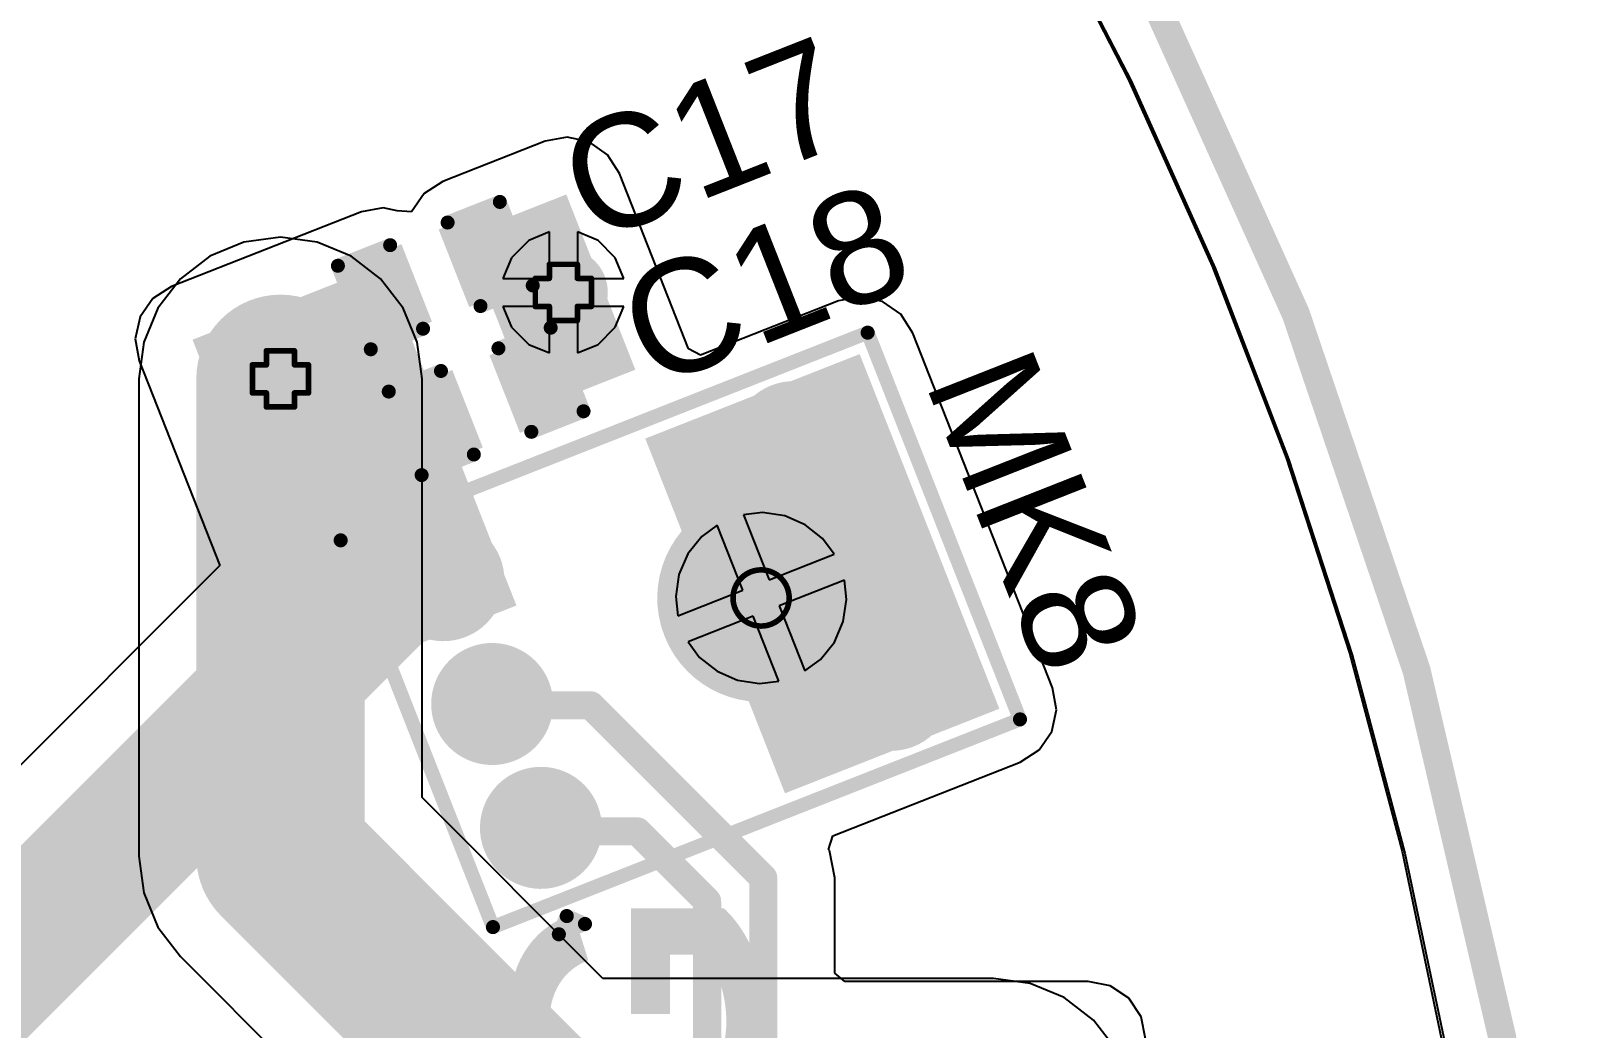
# Model space of a CAD drawing. Header units: inches. Extents: x -60 to 307, y -25 to 134.
# Drawn here: x 44.02 to 58.03, y 27.38 to 36.4 of the extents above; entities that cross this region are included whole.
import ezdxf

# ---------------------------------------------------------------- set-up
doc = ezdxf.new("R2010")
doc.units = ezdxf.units.IN
for name, color, linetype in [('BOARD OUTLINE', 216, 'Continuous'), ('Bottom Layer', 5, 'Continuous'), ('Bottom Solder', 6, 'Continuous'), ('Drill Drawing', 1, 'Continuous'), ('Pad Holes', 156, 'Continuous'), ('Top Layer', 1, 'Continuous'), ('Top Overlay', 2, 'Continuous'), ('Top Paste', 8, 'Continuous'), ('Top Solder', 216, 'Continuous'), ('Via Holes', 16, 'Continuous')]:
    doc.layers.add(name, color=color, linetype=linetype)
doc.styles.add('Arial', font='', dxfattribs={"height": 0.2})
doc.styles.add('Arial_Bold', font='', dxfattribs={"height": 0.2})
doc.styles.get('Arial').set_extended_font_data('Arial')
doc.styles.get('Arial_Bold').set_extended_font_data('Arial', bold=True)

# ---------------------------------------------------------------- blocks, each defined once
blk = doc.blocks.new('SPM0687LR5H_1_21')
at = {"layer": 'Bottom Solder'}
h = blk.add_hatch(color=6, dxfattribs=at)
edge = h.paths.add_edge_path()
edge.add_arc((0, -0.913), 0.102, 0, 360)
at = {"layer": 'Pad Holes'}
h = blk.add_hatch(color=7, dxfattribs=at)
edge = h.paths.add_edge_path()
edge.add_arc((0, -0.913), 0.512, 0, 360)
at = {"layer": 'Top Layer'}
h = blk.add_hatch(color=1, dxfattribs=at)
edge = h.paths.add_edge_path()
edge.add_arc((-1.204, 1.703), 0.45, 0, 360)
h = blk.add_hatch(color=1, dxfattribs=at)
edge = h.paths.add_edge_path()
edge.add_arc((0, 1.703), 0.45, 0, 360)
h = blk.add_hatch(color=1, dxfattribs=at)
edge = h.paths.add_edge_path()
edge.add_arc((1.204, 1.703), 0.45, 0, 360)
h = blk.add_hatch(color=1, dxfattribs=at)
edge = h.paths.add_edge_path()
edge.add_arc((0, -0.913), 0.838, 0, 360)
h = blk.add_hatch(color=1, dxfattribs=at)
edge = h.paths.add_edge_path()
edge.add_arc((-1.204, -1.703), 0.45, 0, 360)
h = blk.add_hatch(color=1, dxfattribs=at)
edge = h.paths.add_edge_path()
edge.add_arc((1.204, -1.703), 0.45, 0, 360)
at = {"layer": 'Top Paste'}
h = blk.add_hatch(color=8, dxfattribs=at)
edge = h.paths.add_edge_path()
edge.add_arc((-1.204, 1.703), 0.45, 0, 360)
h = blk.add_hatch(color=8, dxfattribs=at)
edge = h.paths.add_edge_path()
edge.add_arc((0, 1.703), 0.45, 0, 360)
h = blk.add_hatch(color=8, dxfattribs=at)
edge = h.paths.add_edge_path()
edge.add_arc((1.204, 1.703), 0.45, 0, 360)
h = blk.add_hatch(color=8, dxfattribs=at)
edge = h.paths.add_edge_path()
edge.add_arc((-1.204, -1.703), 0.45, 0, 360)
h = blk.add_hatch(color=8, dxfattribs=at)
edge = h.paths.add_edge_path()
edge.add_arc((1.204, -1.703), 0.45, 0, 360)
at = {"layer": 'Top Solder'}
h = blk.add_hatch(color=216, dxfattribs=at)
edge = h.paths.add_edge_path()
edge.add_arc((-1.204, 1.703), 0.552, 0, 360)
h = blk.add_hatch(color=216, dxfattribs=at)
edge = h.paths.add_edge_path()
edge.add_arc((0, 1.703), 0.552, 0, 360)
h = blk.add_hatch(color=216, dxfattribs=at)
edge = h.paths.add_edge_path()
edge.add_arc((1.204, 1.703), 0.552, 0, 360)
h = blk.add_hatch(color=216, dxfattribs=at)
edge = h.paths.add_edge_path()
edge.add_arc((0, -0.913), 0.94, 0, 360)
h = blk.add_hatch(color=216, dxfattribs=at)
edge = h.paths.add_edge_path()
edge.add_arc((-1.204, -1.703), 0.552, 0, 360)
h = blk.add_hatch(color=216, dxfattribs=at)
edge = h.paths.add_edge_path()
edge.add_arc((1.204, -1.703), 0.552, 0, 360)
at = {"layer": 'Top Overlay'}
for points in [[(-1.88, 2.436, 0.127, 0.127, 0), (-1.88, -2.69, 0.127, 0.127, 0)], [(1.88, 2.436, 0.127, 0.127, 0), (-1.88, 2.436, 0.127, 0.127, 0)], [(1.88, 2.436, 0.127, 0.127, 0), (1.88, -2.69, 0.127, 0.127, 0)], [(-2.159, 1.905, 0.127, 0.127, 0), (-2.159, 1.651, 0.127, 0.127, 0)], [(-2.159, 1.905, 0.127, 0.127, 0), (-2.032, 1.778, 0.127, 0.127, 0)], [(-2.032, 1.778, 0.127, 0.127, 0), (-2.159, 1.651, 0.127, 0.127, 0)], [(1.88, -2.69, 0.127, 0.127, 0), (-1.88, -2.69, 0.127, 0.127, 0)]]:
    blk.add_lwpolyline(points, format="xyseb", dxfattribs=at)
for points in [[(-1.912, 2.436, 0.0635, 0.0635, 1), (-1.848, 2.436, 0.0635, 0.0635, 1)], [(-1.912, 2.436, 0.0635, 0.0635, 1), (-1.848, 2.436, 0.0635, 0.0635, 1)], [(1.848, 2.436, 0.0635, 0.0635, 1), (1.912, 2.436, 0.0635, 0.0635, 1)], [(1.848, 2.436, 0.0635, 0.0635, 1), (1.912, 2.436, 0.0635, 0.0635, 1)], [(-2.191, 1.905, 0.0635, 0.0635, 1), (-2.127, 1.905, 0.0635, 0.0635, 1)], [(-2.191, 1.905, 0.0635, 0.0635, 1), (-2.127, 1.905, 0.0635, 0.0635, 1)], [(-2.064, 1.778, 0.0635, 0.0635, 1), (-2, 1.778, 0.0635, 0.0635, 1)], [(-2.064, 1.778, 0.0635, 0.0635, 1), (-2, 1.778, 0.0635, 0.0635, 1)], [(-2.191, 1.651, 0.0635, 0.0635, 1), (-2.127, 1.651, 0.0635, 0.0635, 1)], [(-2.191, 1.651, 0.0635, 0.0635, 1), (-2.127, 1.651, 0.0635, 0.0635, 1)], [(-1.912, -2.69, 0.0635, 0.0635, 1), (-1.848, -2.69, 0.0635, 0.0635, 1)], [(-1.912, -2.69, 0.0635, 0.0635, 1), (-1.848, -2.69, 0.0635, 0.0635, 1)], [(1.848, -2.69, 0.0635, 0.0635, 1), (1.912, -2.69, 0.0635, 0.0635, 1)], [(1.848, -2.69, 0.0635, 0.0635, 1), (1.912, -2.69, 0.0635, 0.0635, 1)]]:
    blk.add_lwpolyline(points, format="xyseb", close=True, dxfattribs=at)
blk = doc.blocks.new('C___0402_60')
at = {"layer": 'Top Layer'}
for points in [[(-0.699, -0.318), (-0.699, 0.318), (-0.241, 0.318), (-0.241, -0.318)], [(0.241, -0.318), (0.241, 0.318), (0.699, 0.318), (0.699, -0.318)]]:
    blk.add_hatch(color=1, dxfattribs=at).paths.add_polyline_path(points)
at = {"layer": 'Top Paste'}
for points in [[(-0.699, -0.318), (-0.699, 0.318), (-0.241, 0.318), (-0.241, -0.318)], [(0.241, -0.318), (0.241, 0.318), (0.699, 0.318), (0.699, -0.318)]]:
    blk.add_hatch(color=8, dxfattribs=at).paths.add_polyline_path(points)
at = {"layer": 'Top Solder'}
for points in [[(-0.758, -0.377), (-0.758, 0.377), (-0.181, 0.377), (-0.181, -0.377)], [(0.181, -0.377), (0.181, 0.377), (0.758, 0.377), (0.758, -0.377)]]:
    blk.add_hatch(color=216, dxfattribs=at).paths.add_polyline_path(points)
at = {"layer": 'Top Overlay'}
for points in [[(-0.787, 0.406, 0.127, 0.127, 0), (-0.279, 0.406, 0.127, 0.127, 0)], [(-0.787, 0.406, 0.127, 0.127, 0), (-0.787, -0.406, 0.127, 0.127, 0)], [(0.279, 0.406, 0.127, 0.127, 0), (0.787, 0.406, 0.127, 0.127, 0)], [(0.787, 0.406, 0.127, 0.127, 0), (0.787, -0.406, 0.127, 0.127, 0)], [(-0.787, -0.406, 0.127, 0.127, 0), (-0.279, -0.406, 0.127, 0.127, 0)], [(0.279, -0.406, 0.127, 0.127, 0), (0.787, -0.406, 0.127, 0.127, 0)]]:
    blk.add_lwpolyline(points, format="xyseb", dxfattribs=at)
for points in [[(-0.819, 0.406, 0.0635, 0.0635, 1), (-0.756, 0.406, 0.0635, 0.0635, 1)], [(-0.819, 0.406, 0.0635, 0.0635, 1), (-0.756, 0.406, 0.0635, 0.0635, 1)], [(-0.311, 0.406, 0.0635, 0.0635, 1), (-0.248, 0.406, 0.0635, 0.0635, 1)], [(0.248, 0.406, 0.0635, 0.0635, 1), (0.311, 0.406, 0.0635, 0.0635, 1)], [(0.756, 0.406, 0.0635, 0.0635, 1), (0.819, 0.406, 0.0635, 0.0635, 1)], [(0.756, 0.406, 0.0635, 0.0635, 1), (0.819, 0.406, 0.0635, 0.0635, 1)], [(-0.819, -0.406, 0.0635, 0.0635, 1), (-0.756, -0.406, 0.0635, 0.0635, 1)], [(-0.819, -0.406, 0.0635, 0.0635, 1), (-0.756, -0.406, 0.0635, 0.0635, 1)], [(-0.311, -0.406, 0.0635, 0.0635, 1), (-0.248, -0.406, 0.0635, 0.0635, 1)], [(0.248, -0.406, 0.0635, 0.0635, 1), (0.311, -0.406, 0.0635, 0.0635, 1)], [(0.756, -0.406, 0.0635, 0.0635, 1), (0.819, -0.406, 0.0635, 0.0635, 1)], [(0.756, -0.406, 0.0635, 0.0635, 1), (0.819, -0.406, 0.0635, 0.0635, 1)]]:
    blk.add_lwpolyline(points, format="xyseb", close=True, dxfattribs=at)
blk = doc.blocks.new('C___0402_61')
at = {"layer": 'Top Layer'}
for points in [[(-0.699, -0.318), (-0.699, 0.318), (-0.241, 0.318), (-0.241, -0.318)], [(0.241, -0.318), (0.241, 0.318), (0.699, 0.318), (0.699, -0.318)]]:
    blk.add_hatch(color=1, dxfattribs=at).paths.add_polyline_path(points)
at = {"layer": 'Top Paste'}
for points in [[(-0.699, -0.318), (-0.699, 0.318), (-0.241, 0.318), (-0.241, -0.318)], [(0.241, -0.318), (0.241, 0.318), (0.699, 0.318), (0.699, -0.318)]]:
    blk.add_hatch(color=8, dxfattribs=at).paths.add_polyline_path(points)
at = {"layer": 'Top Solder'}
for points in [[(-0.758, -0.377), (-0.758, 0.377), (-0.181, 0.377), (-0.181, -0.377)], [(0.181, -0.377), (0.181, 0.377), (0.758, 0.377), (0.758, -0.377)]]:
    blk.add_hatch(color=216, dxfattribs=at).paths.add_polyline_path(points)
at = {"layer": 'Top Overlay'}
for points in [[(-0.787, 0.406, 0.127, 0.127, 0), (-0.787, -0.406, 0.127, 0.127, 0)], [(-0.787, 0.406, 0.127, 0.127, 0), (-0.279, 0.406, 0.127, 0.127, 0)], [(0.279, 0.406, 0.127, 0.127, 0), (0.787, 0.406, 0.127, 0.127, 0)], [(0.787, 0.406, 0.127, 0.127, 0), (0.787, -0.406, 0.127, 0.127, 0)], [(-0.787, -0.406, 0.127, 0.127, 0), (-0.279, -0.406, 0.127, 0.127, 0)], [(0.279, -0.406, 0.127, 0.127, 0), (0.787, -0.406, 0.127, 0.127, 0)]]:
    blk.add_lwpolyline(points, format="xyseb", dxfattribs=at)
for points in [[(-0.819, 0.406, 0.0635, 0.0635, 1), (-0.756, 0.406, 0.0635, 0.0635, 1)], [(-0.819, 0.406, 0.0635, 0.0635, 1), (-0.756, 0.406, 0.0635, 0.0635, 1)], [(-0.311, 0.406, 0.0635, 0.0635, 1), (-0.248, 0.406, 0.0635, 0.0635, 1)], [(0.248, 0.406, 0.0635, 0.0635, 1), (0.311, 0.406, 0.0635, 0.0635, 1)], [(0.756, 0.406, 0.0635, 0.0635, 1), (0.819, 0.406, 0.0635, 0.0635, 1)], [(0.756, 0.406, 0.0635, 0.0635, 1), (0.819, 0.406, 0.0635, 0.0635, 1)], [(-0.819, -0.406, 0.0635, 0.0635, 1), (-0.756, -0.406, 0.0635, 0.0635, 1)], [(-0.819, -0.406, 0.0635, 0.0635, 1), (-0.756, -0.406, 0.0635, 0.0635, 1)], [(-0.311, -0.406, 0.0635, 0.0635, 1), (-0.248, -0.406, 0.0635, 0.0635, 1)], [(0.248, -0.406, 0.0635, 0.0635, 1), (0.311, -0.406, 0.0635, 0.0635, 1)], [(0.756, -0.406, 0.0635, 0.0635, 1), (0.819, -0.406, 0.0635, 0.0635, 1)], [(0.756, -0.406, 0.0635, 0.0635, 1), (0.819, -0.406, 0.0635, 0.0635, 1)]]:
    blk.add_lwpolyline(points, format="xyseb", close=True, dxfattribs=at)

msp = doc.modelspace()

# ---------------------------------------------------------------- hatches: boundary and pattern name
at = {"layer": 'Bottom Layer'}
h = msp.add_hatch(color=5, dxfattribs=at)
edge = h.paths.add_edge_path()
edge.add_arc((48.839, 34.031), 0.3, 0, 360)
h = msp.add_hatch(color=5, dxfattribs=at)
edge = h.paths.add_edge_path()
edge.add_arc((46.279, 33.249), 0.3, 0, 360)
at = {"layer": 'Bottom Solder'}
h = msp.add_hatch(color=6, dxfattribs=at)
edge = h.paths.add_edge_path()
edge.add_arc((48.839, 34.031), 0.402, 0, 360)
h = msp.add_hatch(color=6, dxfattribs=at)
edge = h.paths.add_edge_path()
edge.add_arc((46.279, 33.249), 0.402, 0, 360)
at = {"layer": 'Top Layer'}
for points in [[(49.49, 33.332), (48.865, 34.917), (47.939, 34.552), (48.564, 32.967)], [(48.414, 31.199), (47.2, 34.28), (45.483, 33.603), (46.696, 30.523)], [(52.784, 30.265), (51.52, 33.473), (49.58, 32.709), (50.844, 29.5)], [(51.87, 31.567), (51.742, 31.892), (49.802, 31.128), (49.93, 30.803)]]:
    msp.add_hatch(color=1, dxfattribs=at).paths.add_polyline_path(points)
h = msp.add_hatch(color=1, dxfattribs=at)
edge = h.paths.add_edge_path()
edge.add_arc((48.839, 34.031), 0.3, 0, 360)
h = msp.add_hatch(color=1, dxfattribs=at)
edge = h.paths.add_edge_path()
edge.add_arc((46.279, 33.249), 0.3, 0, 360)
at = {"layer": 'Top Solder'}
h = msp.add_hatch(color=216, dxfattribs=at)
edge = h.paths.add_edge_path()
edge.add_arc((48.839, 34.031), 0.402, 0, 360)
h = msp.add_hatch(color=216, dxfattribs=at)
edge = h.paths.add_edge_path()
edge.add_arc((46.279, 33.249), 0.402, 0, 360)
at = {"layer": 'Via Holes'}
h = msp.add_hatch(color=7, dxfattribs=at)
edge = h.paths.add_edge_path()
edge.add_arc((48.839, 34.031), 0.15, 0, 360)
h = msp.add_hatch(color=7, dxfattribs=at)
edge = h.paths.add_edge_path()
edge.add_arc((46.279, 33.249), 0.15, 0, 360)

# ---------------------------------------------------------------- linework, layer by layer
at = {"layer": 'BOARD OUTLINE'}
msp.add_lwpolyline([(33.89, 54.238, 0.254, 0.254, -6.230382), (11.984, 54.26, 0.254, 0.254, 0)], format="xyseb", dxfattribs=at)
at = {"layer": 'Bottom Layer'}
for p, q in [((53.1, 37.61), (53.951, 35.96)), ((53.951, 35.96), (54.711, 34.267)), ((45.947, 34.486), (45.638, 34.358)), ((46.279, 34.53), (45.947, 34.486)), ((46.61, 34.486), (46.279, 34.53)), ((46.919, 34.358), (46.61, 34.486)), ((48.525, 34.5), (48.369, 34.344)), ((48.712, 34.578), (48.525, 34.5)), ((48.712, 34.158), (48.712, 34.578)), ((49.153, 34.5), (48.966, 34.578)), ((48.966, 34.578), (48.966, 34.158)), ((49.308, 34.344), (49.153, 34.5)), ((45.638, 34.358), (45.373, 34.154)), ((47.185, 34.154), (46.919, 34.358)), ((48.369, 34.344), (48.292, 34.158)), ((49.386, 34.158), (49.308, 34.344)), ((54.711, 34.267), (55.379, 32.535)), ((45.373, 34.154), (45.169, 33.889)), ((47.388, 33.889), (47.185, 34.154)), ((48.292, 34.158), (48.712, 34.158)), ((48.966, 34.158), (49.386, 34.158)), ((48.712, 33.904), (48.292, 33.904)), ((48.292, 33.904), (48.369, 33.717)), ((48.712, 33.484), (48.712, 33.904)), ((49.386, 33.904), (48.966, 33.904)), ((48.966, 33.904), (48.966, 33.484)), ((49.308, 33.717), (49.386, 33.904)), ((45.169, 33.889), (45.041, 33.58)), ((47.516, 33.58), (47.388, 33.889)), ((48.369, 33.717), (48.525, 33.561)), ((49.153, 33.561), (49.308, 33.717)), ((45.041, 33.58), (44.998, 33.249)), ((47.56, 33.249), (47.516, 33.58)), ((48.525, 33.561), (48.712, 33.484)), ((48.966, 33.484), (49.153, 33.561)), ((44.998, 33.249), (44.998, 28.931)), ((47.56, 29.461), (47.56, 33.249)), ((55.379, 32.535), (55.952, 30.769)), ((50.642, 32.04), (50.468, 32.02)), ((50.468, 32.02), (50.7, 31.431)), ((50.842, 32.01), (50.642, 32.04)), ((51.027, 31.929), (50.842, 32.01)), ((50.091, 31.823), (49.966, 31.665)), ((50.232, 31.927), (50.091, 31.823)), ((50.464, 31.338), (50.232, 31.927)), ((51.185, 31.804), (51.027, 31.929)), ((51.289, 31.663), (51.185, 31.804)), ((49.966, 31.665), (49.885, 31.48)), ((50.7, 31.431), (51.289, 31.663)), ((49.885, 31.48), (49.855, 31.28)), ((51.382, 31.427), (50.793, 31.195)), ((51.401, 31.253), (51.382, 31.427)), ((49.855, 31.28), (49.875, 31.106)), ((49.875, 31.106), (50.464, 31.338)), ((51.372, 31.054), (51.401, 31.253)), ((50.557, 31.102), (49.968, 30.87)), ((50.789, 30.513), (50.557, 31.102)), ((50.793, 31.195), (51.025, 30.607)), ((51.291, 30.868), (51.372, 31.054)), ((49.968, 30.87), (50.072, 30.73)), ((51.166, 30.71), (51.291, 30.868)), ((50.072, 30.73), (50.23, 30.604)), ((51.025, 30.607), (51.166, 30.71)), ((55.952, 30.769), (56.43, 28.975)), ((50.23, 30.604), (50.415, 30.523)), ((50.415, 30.523), (50.615, 30.494)), ((50.615, 30.494), (50.789, 30.513)), ((49.197, 27.824), (47.56, 29.461)), ((44.998, 28.931), (45.041, 28.599)), ((56.43, 28.975), (56.81, 27.159)), ((45.041, 28.599), (45.169, 28.29)), ((45.169, 28.29), (45.373, 28.025)), ((45.373, 28.025), (47.761, 25.637)), ((52.73, 27.824), (49.197, 27.824)), ((53.062, 27.78), (52.73, 27.824)), ((53.371, 27.652), (53.062, 27.78)), ((53.636, 27.449), (53.371, 27.652)), ((53.84, 27.183), (53.636, 27.449))]:
    msp.add_line(p, q, dxfattribs=at)
for points in [[(46.279, 28.931, 1.524, 1.524, 0), (46.279, 33.249, 1.524, 1.524, 0)], [(46.279, 28.931, 1.524, 1.524, 0), (48.666, 26.543, 1.524, 1.524, 0)]]:
    msp.add_lwpolyline(points, format="xyseb", dxfattribs=at)
for points in [[(45.898, 33.249, 0.762, 0.762, 1), (46.66, 33.249, 0.762, 0.762, 1)], [(45.898, 28.931, 0.762, 0.762, 1), (46.66, 28.931, 0.762, 0.762, 1)], [(45.898, 28.931, 0.762, 0.762, 1), (46.66, 28.931, 0.762, 0.762, 1)]]:
    msp.add_lwpolyline(points, format="xyseb", close=True, dxfattribs=at)
at = {"layer": 'Drill Drawing'}
for points in [[(48.585, 33.904, 0.0508, 0.0508, 0), (48.585, 34.158, 0.0508, 0.0508, 0)], [(48.585, 34.158, 0.0508, 0.0508, 0), (48.712, 34.158, 0.0508, 0.0508, 0)], [(48.712, 34.158, 0.0508, 0.0508, 0), (48.712, 34.285, 0.0508, 0.0508, 0)], [(48.712, 34.285, 0.0508, 0.0508, 0), (48.966, 34.285, 0.0508, 0.0508, 0)], [(48.966, 34.158, 0.0508, 0.0508, 0), (48.966, 34.285, 0.0508, 0.0508, 0)], [(48.966, 34.158, 0.0508, 0.0508, 0), (49.093, 34.158, 0.0508, 0.0508, 0)], [(49.093, 33.904, 0.0508, 0.0508, 0), (49.093, 34.158, 0.0508, 0.0508, 0)], [(48.585, 33.904, 0.0508, 0.0508, 0), (48.712, 33.904, 0.0508, 0.0508, 0)], [(48.712, 33.777, 0.0508, 0.0508, 0), (48.712, 33.904, 0.0508, 0.0508, 0)], [(48.966, 33.904, 0.0508, 0.0508, 0), (49.093, 33.904, 0.0508, 0.0508, 0)], [(48.966, 33.777, 0.0508, 0.0508, 0), (48.966, 33.904, 0.0508, 0.0508, 0)], [(48.712, 33.777, 0.0508, 0.0508, 0), (48.966, 33.777, 0.0508, 0.0508, 0)], [(46.152, 33.376, 0.0508, 0.0508, 0), (46.152, 33.503, 0.0508, 0.0508, 0)], [(46.152, 33.503, 0.0508, 0.0508, 0), (46.406, 33.503, 0.0508, 0.0508, 0)], [(46.406, 33.376, 0.0508, 0.0508, 0), (46.406, 33.503, 0.0508, 0.0508, 0)], [(46.025, 33.122, 0.0508, 0.0508, 0), (46.025, 33.376, 0.0508, 0.0508, 0)], [(46.025, 33.376, 0.0508, 0.0508, 0), (46.152, 33.376, 0.0508, 0.0508, 0)], [(46.406, 33.376, 0.0508, 0.0508, 0), (46.533, 33.376, 0.0508, 0.0508, 0)], [(46.533, 33.122, 0.0508, 0.0508, 0), (46.533, 33.376, 0.0508, 0.0508, 0)], [(46.025, 33.122, 0.0508, 0.0508, 0), (46.152, 33.122, 0.0508, 0.0508, 0)], [(46.152, 32.995, 0.0508, 0.0508, 0), (46.152, 33.122, 0.0508, 0.0508, 0)], [(46.406, 33.122, 0.0508, 0.0508, 0), (46.533, 33.122, 0.0508, 0.0508, 0)], [(46.406, 32.995, 0.0508, 0.0508, 0), (46.406, 33.122, 0.0508, 0.0508, 0)], [(46.152, 32.995, 0.0508, 0.0508, 0), (46.406, 32.995, 0.0508, 0.0508, 0)]]:
    msp.add_lwpolyline(points, format="xyseb", dxfattribs=at)
for points in [[(48.572, 34.158, 0.0254, 0.0254, 1), (48.597, 34.158, 0.0254, 0.0254, 1)], [(48.572, 34.158, 0.0254, 0.0254, 1), (48.597, 34.158, 0.0254, 0.0254, 1)], [(48.699, 34.285, 0.0254, 0.0254, 1), (48.724, 34.285, 0.0254, 0.0254, 1)], [(48.699, 34.285, 0.0254, 0.0254, 1), (48.724, 34.285, 0.0254, 0.0254, 1)], [(48.699, 34.158, 0.0254, 0.0254, 1), (48.724, 34.158, 0.0254, 0.0254, 1)], [(48.699, 34.158, 0.0254, 0.0254, 1), (48.724, 34.158, 0.0254, 0.0254, 1)], [(48.953, 34.285, 0.0254, 0.0254, 1), (48.978, 34.285, 0.0254, 0.0254, 1)], [(48.953, 34.285, 0.0254, 0.0254, 1), (48.978, 34.285, 0.0254, 0.0254, 1)], [(48.953, 34.158, 0.0254, 0.0254, 1), (48.978, 34.158, 0.0254, 0.0254, 1)], [(48.953, 34.158, 0.0254, 0.0254, 1), (48.978, 34.158, 0.0254, 0.0254, 1)], [(49.08, 34.158, 0.0254, 0.0254, 1), (49.105, 34.158, 0.0254, 0.0254, 1)], [(49.08, 34.158, 0.0254, 0.0254, 1), (49.105, 34.158, 0.0254, 0.0254, 1)], [(48.572, 33.904, 0.0254, 0.0254, 1), (48.597, 33.904, 0.0254, 0.0254, 1)], [(48.572, 33.904, 0.0254, 0.0254, 1), (48.597, 33.904, 0.0254, 0.0254, 1)], [(48.699, 33.904, 0.0254, 0.0254, 1), (48.724, 33.904, 0.0254, 0.0254, 1)], [(48.699, 33.904, 0.0254, 0.0254, 1), (48.724, 33.904, 0.0254, 0.0254, 1)], [(48.953, 33.904, 0.0254, 0.0254, 1), (48.978, 33.904, 0.0254, 0.0254, 1)], [(48.953, 33.904, 0.0254, 0.0254, 1), (48.978, 33.904, 0.0254, 0.0254, 1)], [(49.08, 33.904, 0.0254, 0.0254, 1), (49.105, 33.904, 0.0254, 0.0254, 1)], [(49.08, 33.904, 0.0254, 0.0254, 1), (49.105, 33.904, 0.0254, 0.0254, 1)], [(48.699, 33.777, 0.0254, 0.0254, 1), (48.724, 33.777, 0.0254, 0.0254, 1)], [(48.699, 33.777, 0.0254, 0.0254, 1), (48.724, 33.777, 0.0254, 0.0254, 1)], [(48.953, 33.777, 0.0254, 0.0254, 1), (48.978, 33.777, 0.0254, 0.0254, 1)], [(48.953, 33.777, 0.0254, 0.0254, 1), (48.978, 33.777, 0.0254, 0.0254, 1)], [(46.139, 33.503, 0.0254, 0.0254, 1), (46.164, 33.503, 0.0254, 0.0254, 1)], [(46.139, 33.503, 0.0254, 0.0254, 1), (46.164, 33.503, 0.0254, 0.0254, 1)], [(46.393, 33.503, 0.0254, 0.0254, 1), (46.418, 33.503, 0.0254, 0.0254, 1)], [(46.393, 33.503, 0.0254, 0.0254, 1), (46.418, 33.503, 0.0254, 0.0254, 1)], [(46.012, 33.376, 0.0254, 0.0254, 1), (46.037, 33.376, 0.0254, 0.0254, 1)], [(46.012, 33.376, 0.0254, 0.0254, 1), (46.037, 33.376, 0.0254, 0.0254, 1)], [(46.139, 33.376, 0.0254, 0.0254, 1), (46.164, 33.376, 0.0254, 0.0254, 1)], [(46.139, 33.376, 0.0254, 0.0254, 1), (46.164, 33.376, 0.0254, 0.0254, 1)], [(46.393, 33.376, 0.0254, 0.0254, 1), (46.418, 33.376, 0.0254, 0.0254, 1)], [(46.393, 33.376, 0.0254, 0.0254, 1), (46.418, 33.376, 0.0254, 0.0254, 1)], [(46.52, 33.376, 0.0254, 0.0254, 1), (46.545, 33.376, 0.0254, 0.0254, 1)], [(46.52, 33.376, 0.0254, 0.0254, 1), (46.545, 33.376, 0.0254, 0.0254, 1)], [(46.012, 33.122, 0.0254, 0.0254, 1), (46.037, 33.122, 0.0254, 0.0254, 1)], [(46.012, 33.122, 0.0254, 0.0254, 1), (46.037, 33.122, 0.0254, 0.0254, 1)], [(46.139, 33.122, 0.0254, 0.0254, 1), (46.164, 33.122, 0.0254, 0.0254, 1)], [(46.139, 33.122, 0.0254, 0.0254, 1), (46.164, 33.122, 0.0254, 0.0254, 1)], [(46.393, 33.122, 0.0254, 0.0254, 1), (46.418, 33.122, 0.0254, 0.0254, 1)], [(46.393, 33.122, 0.0254, 0.0254, 1), (46.418, 33.122, 0.0254, 0.0254, 1)], [(46.52, 33.122, 0.0254, 0.0254, 1), (46.545, 33.122, 0.0254, 0.0254, 1)], [(46.52, 33.122, 0.0254, 0.0254, 1), (46.545, 33.122, 0.0254, 0.0254, 1)], [(46.139, 32.995, 0.0254, 0.0254, 1), (46.164, 32.995, 0.0254, 0.0254, 1)], [(46.139, 32.995, 0.0254, 0.0254, 1), (46.164, 32.995, 0.0254, 0.0254, 1)], [(46.393, 32.995, 0.0254, 0.0254, 1), (46.418, 32.995, 0.0254, 0.0254, 1)], [(46.393, 32.995, 0.0254, 0.0254, 1), (46.418, 32.995, 0.0254, 0.0254, 1)], [(50.882, 31.267, 0.0508, 0.0508, 1), (50.374, 31.267, 0.0508, 0.0508, 1)], [(50.362, 31.267, 0.0254, 0.0254, 1), (50.387, 31.267, 0.0254, 0.0254, 1)], [(50.87, 31.267, 0.0254, 0.0254, 1), (50.895, 31.267, 0.0254, 0.0254, 1)]]:
    msp.add_lwpolyline(points, format="xyseb", close=True, dxfattribs=at)
at = {"layer": 'Top Layer'}
for p, q in [((53.126, 37.594), (53.976, 35.944)), ((53.976, 35.944), (54.736, 34.25)), ((48.675, 35.399), (47.749, 35.034)), ((48.874, 35.435), (48.675, 35.399)), ((49.072, 35.392), (48.874, 35.435)), ((49.238, 35.277), (49.072, 35.392)), ((49.347, 35.107), (49.238, 35.277)), ((47.749, 35.034), (47.579, 34.925)), ((49.972, 33.522), (49.347, 35.107)), ((47.579, 34.925), (47.464, 34.759)), ((47.011, 34.761), (45.293, 34.085)), ((47.209, 34.797), (47.011, 34.761)), ((47.336, 34.77), (47.209, 34.797)), ((47.464, 34.759), (47.336, 34.77)), ((54.736, 34.25), (55.404, 32.518)), ((45.293, 34.085), (45.123, 33.976)), ((45.123, 33.976), (45.008, 33.809)), ((51.33, 33.955), (50.079, 33.462)), ((51.529, 33.991), (51.33, 33.955)), ((51.727, 33.948), (51.529, 33.991)), ((51.893, 33.833), (51.727, 33.948)), ((45.008, 33.809), (44.965, 33.612)), ((52.002, 33.663), (51.893, 33.833)), ((53.266, 30.454), (52.002, 33.663)), ((44.965, 33.612), (45.001, 33.413)), ((50.079, 33.462), (49.972, 33.522)), ((45.001, 33.413), (45.731, 31.56)), ((55.404, 32.518), (55.978, 30.753)), ((45.731, 31.56), (42.806, 28.636)), ((55.978, 30.753), (56.455, 28.959)), ((53.302, 30.255), (53.266, 30.454)), ((53.259, 30.058), (53.302, 30.255)), ((53.144, 29.892), (53.259, 30.058)), ((52.974, 29.783), (53.144, 29.892)), ((51.277, 29.114), (52.974, 29.783)), ((51.239, 28.993), (51.277, 29.114)), ((51.246, 28.982), (51.239, 28.993)), ((51.295, 28.735), (51.246, 28.982)), ((56.455, 28.959), (56.836, 27.142)), ((51.295, 27.872), (51.295, 28.735)), ((51.386, 27.798), (51.295, 27.872)), ((53.588, 27.798), (51.386, 27.798)), ((53.787, 27.758), (53.588, 27.798)), ((53.955, 27.646), (53.787, 27.758)), ((54.067, 27.478), (53.955, 27.646)), ((54.106, 27.28), (54.067, 27.478))]:
    msp.add_line(p, q, dxfattribs=at)
for points in [[(46.948, 32.401, 1.27, 1.27, 0), (46.959, 32.39, 1.27, 1.27, 0)], [(43.284, 27.483, 1.27, 1.27, 0), (47.249, 31.447, 1.27, 1.27, 0)], [(48.194, 30.308, 0.254, 0.254, 0), (48.206, 30.296, 0.254, 0.254, 0)], [(48.206, 30.296, 0.254, 0.254, 0), (49.086, 30.296, 0.254, 0.254, 0)], [(49.086, 30.296, 0.254, 0.254, 0), (50.648, 28.735, 0.254, 0.254, 0)], [(48.636, 29.188, 0.254, 0.254, 0), (48.667, 29.156, 0.254, 0.254, 0)], [(48.667, 29.156, 0.254, 0.254, 0), (49.507, 29.156, 0.254, 0.254, 0)], [(49.507, 29.156, 0.254, 0.254, 0), (50.14, 28.524, 0.254, 0.254, 0)], [(50.648, 24.758, 0.254, 0.254, 0), (50.648, 28.735, 0.254, 0.254, 0)], [(50.14, 24.968, 0.254, 0.254, 0), (50.14, 28.524, 0.254, 0.254, 0)]]:
    msp.add_lwpolyline(points, format="xyseb", dxfattribs=at)
for points in [[(46.631, 32.401, 0.635, 0.635, 1), (47.266, 32.401, 0.635, 0.635, 1)], [(46.642, 32.39, 0.635, 0.635, 1), (47.277, 32.39, 0.635, 0.635, 1)], [(46.931, 31.447, 0.635, 0.635, 1), (47.566, 31.447, 0.635, 0.635, 1)], [(48.131, 30.308, 0.127, 0.127, 1), (48.258, 30.308, 0.127, 0.127, 1)], [(48.143, 30.296, 0.127, 0.127, 1), (48.27, 30.296, 0.127, 0.127, 1)], [(48.143, 30.296, 0.127, 0.127, 1), (48.27, 30.296, 0.127, 0.127, 1)], [(49.022, 30.296, 0.127, 0.127, 1), (49.149, 30.296, 0.127, 0.127, 1)], [(49.022, 30.296, 0.127, 0.127, 1), (49.149, 30.296, 0.127, 0.127, 1)], [(48.572, 29.188, 0.127, 0.127, 1), (48.699, 29.188, 0.127, 0.127, 1)], [(48.604, 29.156, 0.127, 0.127, 1), (48.731, 29.156, 0.127, 0.127, 1)], [(48.604, 29.156, 0.127, 0.127, 1), (48.731, 29.156, 0.127, 0.127, 1)], [(49.444, 29.156, 0.127, 0.127, 1), (49.571, 29.156, 0.127, 0.127, 1)], [(49.444, 29.156, 0.127, 0.127, 1), (49.571, 29.156, 0.127, 0.127, 1)], [(50.584, 28.735, 0.127, 0.127, 1), (50.711, 28.735, 0.127, 0.127, 1)], [(50.584, 28.735, 0.127, 0.127, 1), (50.711, 28.735, 0.127, 0.127, 1)], [(50.076, 28.524, 0.127, 0.127, 1), (50.203, 28.524, 0.127, 0.127, 1)], [(50.076, 28.524, 0.127, 0.127, 1), (50.203, 28.524, 0.127, 0.127, 1)]]:
    msp.add_lwpolyline(points, format="xyseb", close=True, dxfattribs=at)

# ---------------------------------------------------------------- block references
for name, p, rotation in [('C___0402_61', (47.68, 34.183), 21.5), ('C___0402_60', (48.14, 33.045), 21.5), ('SPM0687LR5H_1_21', (49.779, 30.932), 111.5)]:
    msp.add_blockref(name, p, dxfattribs=dict(rotation=rotation))

# ---------------------------------------------------------------- texts
at = {"layer": 'Top Overlay'}
for s, height, rotation, style, p in [('C17', 1.016, 21.5, 'Arial', (49.094, 34.47)), ('C18', 1.016, 21.5, 'Arial', (49.633, 33.156)), ('MK8', 1.016, 291.5, 'Arial', (52.103, 33.227)), ('DEBUG', 2.286, 90, 'Arial_Bold', (50.656, 17.127))]:
    msp.add_text(s, height=height, rotation=rotation, dxfattribs=dict(at, style=style)).set_placement(p)

doc.saveas('drawing.dxf')
